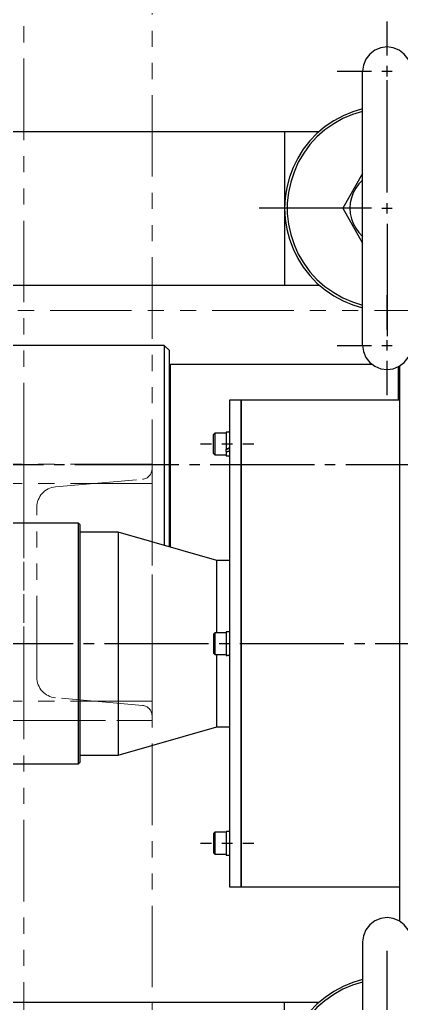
# Model space of a CAD drawing. Header units: millimetres. Extents: x -211 to 45495, y 24 to 52952.
# Drawn here: x 9785.3 to 9934.4, y 40375.1 to 40759.1 of the extents above; entities that cross this region are included whole.
import ezdxf

# ---------------------------------------------------------------- set-up
doc = ezdxf.new("R2010")
doc.units = ezdxf.units.MM
doc.linetypes.add('PHANTOM', pattern=[63.3, 31.8, -6.3, 6.3, -6.3, 6.3, -6.3])
doc.layers.add('Layer2', color=7, linetype='Continuous')

# ---------------------------------------------------------------- blocks, each defined once
blk = doc.blocks.new('BLKF1927')
at = {"layer": 'Layer2', "color": 7, "linetype": 'Continuous', "lineweight": 25}
for p, q in [((9915.38, 40723.17), (9911.59, 40721.62)), ((9919.26, 40724.37), (9915.38, 40723.17)), ((9907.98, 40719.64), (9904.62, 40717.4)), ((9911.59, 40721.62), (9907.98, 40719.64)), ((9901.43, 40714.73), (9898.59, 40711.8)), ((9904.62, 40717.4), (9901.43, 40714.73)), ((9898.59, 40711.8), (9896.09, 40708.53)), ((9896.09, 40708.53), (9893.94, 40705.08)), ((9893.94, 40705.08), (9892.13, 40701.47)), ((9892.13, 40701.47), (9890.67, 40697.59)), ((9890.67, 40697.59), (9889.63, 40693.63)), ((9889.63, 40693.63), (9889.03, 40689.58)), ((9889.03, 40689.58), (9888.77, 40685.54)), ((9888.77, 40685.54), (9889.03, 40681.4)), ((9889.03, 40681.4), (9889.63, 40677.35)), ((9889.63, 40677.35), (9890.67, 40673.39)), ((9890.67, 40673.39), (9892.13, 40669.6)), ((9892.13, 40669.6), (9893.94, 40665.9)), ((9893.94, 40665.9), (9896.09, 40662.46)), ((9896.09, 40662.46), (9898.59, 40659.27)), ((9898.59, 40659.27), (9901.43, 40656.26)), ((9901.43, 40656.26), (9904.62, 40653.67)), ((9904.62, 40653.67), (9907.98, 40651.35)), ((9907.98, 40651.35), (9911.59, 40649.37)), ((9911.59, 40649.37), (9915.38, 40647.82))]:
    blk.add_line(p, q, dxfattribs=at)
blk = doc.blocks.new('BLKF1929')
at = {"layer": 'Layer2', "color": 7, "linetype": 'Continuous', "lineweight": 25}
for p, q in [((9915.3, 40722.13), (9911.51, 40720.5)), ((9919.26, 40723.34), (9915.3, 40722.13)), ((9907.98, 40718.43), (9904.53, 40716.11)), ((9911.51, 40720.5), (9907.98, 40718.43)), ((9904.53, 40716.11), (9901.43, 40713.35)), ((9898.68, 40710.34), (9896.27, 40706.98)), ((9901.43, 40713.35), (9898.68, 40710.34)), ((9896.27, 40706.98), (9894.11, 40703.45)), ((9894.11, 40703.45), (9892.48, 40699.66)), ((9892.48, 40699.66), (9891.18, 40695.7)), ((9891.18, 40695.7), (9890.24, 40691.65)), ((9890.24, 40691.65), (9889.81, 40687.6)), ((9889.81, 40687.6), (9889.81, 40683.47)), ((9889.81, 40683.47), (9890.24, 40679.34)), ((9890.24, 40679.34), (9891.18, 40675.29)), ((9891.18, 40675.29), (9892.48, 40671.33)), ((9892.48, 40671.33), (9894.11, 40667.62)), ((9894.11, 40667.62), (9896.27, 40664.01)), ((9896.27, 40664.01), (9898.68, 40660.73)), ((9898.68, 40660.73), (9901.43, 40657.63)), ((9901.43, 40657.63), (9904.53, 40654.97)), ((9904.53, 40654.97), (9907.98, 40652.55)), ((9907.98, 40652.55), (9911.51, 40650.49)), ((9911.51, 40650.49), (9915.3, 40648.94))]:
    blk.add_line(p, q, dxfattribs=at)
blk = doc.blocks.new('BLKF1932')
at = {"layer": 'Layer2', "color": 7, "linetype": 'Continuous', "lineweight": 25}
for p, q in [((9917.79, 40695.01), (9916.59, 40693.37)), ((9919.26, 40696.47), (9917.79, 40695.01)), ((9915.56, 40691.56), (9914.87, 40689.58)), ((9916.59, 40693.37), (9915.56, 40691.56)), ((9914.44, 40687.6), (9914.26, 40685.54)), ((9914.87, 40689.58), (9914.44, 40687.6)), ((9914.26, 40685.54), (9914.44, 40683.47)), ((9914.44, 40683.47), (9914.87, 40681.4)), ((9914.87, 40681.4), (9915.56, 40679.51)), ((9915.56, 40679.51), (9916.59, 40677.7)), ((9916.59, 40677.7), (9917.79, 40675.98))]:
    blk.add_line(p, q, dxfattribs=at)
blk = doc.blocks.new('BLKF1933')
at = {"layer": 'Layer2', "color": 7, "linetype": 'Continuous', "lineweight": 25}
for p, q in [((9922.1, 40745.73), (9920.55, 40743.75)), ((9923.99, 40747.19), (9922.1, 40745.73)), ((9926.32, 40748.14), (9923.99, 40747.19)), ((9928.82, 40748.49), (9926.32, 40748.14)), ((9931.23, 40748.14), (9928.82, 40748.49)), ((9933.55, 40747.19), (9931.23, 40748.14)), ((9935.53, 40745.73), (9933.55, 40747.19)), ((9937, 40743.75), (9935.53, 40745.73)), ((9920.55, 40743.75), (9919.6, 40741.42)), ((9937.94, 40741.42), (9937, 40743.75)), ((9938.29, 40739.01), (9937.94, 40741.42))]:
    blk.add_line(p, q, dxfattribs=at)
blk = doc.blocks.new('BLKF1934')
at = {"layer": 'Layer2', "color": 7, "linetype": 'Continuous', "lineweight": 25}
for p, q in [((9919.26, 40631.97), (9919.6, 40629.56)), ((9937.94, 40629.56), (9938.29, 40631.97)), ((9919.6, 40629.56), (9920.55, 40627.24)), ((9920.55, 40627.24), (9922.1, 40625.26)), ((9935.53, 40625.26), (9937, 40627.24)), ((9937, 40627.24), (9937.94, 40629.56)), ((9922.1, 40625.26), (9923.99, 40623.79)), ((9923.99, 40623.79), (9926.32, 40622.84)), ((9926.32, 40622.84), (9928.82, 40622.5)), ((9928.82, 40622.5), (9931.23, 40622.84)), ((9931.23, 40622.84), (9933.55, 40623.79)), ((9933.55, 40623.79), (9935.53, 40625.26))]:
    blk.add_line(p, q, dxfattribs=at)
blk = doc.blocks.new('BLKF1935')
at = {"layer": 'Layer2', "color": 7, "linetype": 'Continuous', "lineweight": 25}
for p, q in [((9919.26, 40384.39), (9915.38, 40383.19)), ((9911.59, 40381.64), (9907.98, 40379.66)), ((9915.38, 40383.19), (9911.59, 40381.64)), ((9904.62, 40377.33), (9901.43, 40374.75)), ((9907.98, 40379.66), (9904.62, 40377.33)), ((9901.43, 40374.75), (9898.59, 40371.82)), ((9896.09, 40368.55), (9893.94, 40365.1)), ((9898.59, 40371.82), (9896.09, 40368.55)), ((9893.94, 40365.1), (9892.13, 40361.4)), ((9892.13, 40361.4), (9890.67, 40357.61)), ((9890.67, 40357.61), (9889.63, 40353.65)), ((9889.63, 40353.65), (9889.03, 40349.6)), ((9889.03, 40349.6), (9888.77, 40345.56)), ((9888.77, 40345.56), (9889.03, 40341.42)), ((9889.03, 40341.42), (9889.63, 40337.38)), ((9889.63, 40337.38), (9890.67, 40333.41)), ((9890.67, 40333.41), (9892.13, 40329.63)), ((9892.13, 40329.63), (9893.94, 40325.92)), ((9893.94, 40325.92), (9896.09, 40322.48)), ((9896.09, 40322.48), (9898.59, 40319.21)), ((9898.59, 40319.21), (9901.43, 40316.28)), ((9901.43, 40316.28), (9904.62, 40313.69)), ((9904.62, 40313.69), (9907.98, 40311.37)), ((9907.98, 40311.37), (9911.59, 40309.39)), ((9911.59, 40309.39), (9915.38, 40307.84))]:
    blk.add_line(p, q, dxfattribs=at)
blk = doc.blocks.new('BLKF1937')
at = {"layer": 'Layer2', "color": 7, "linetype": 'Continuous', "lineweight": 25}
for p, q in [((9911.51, 40380.52), (9907.98, 40378.45)), ((9915.3, 40382.16), (9911.51, 40380.52)), ((9919.26, 40383.36), (9915.3, 40382.16)), ((9907.98, 40378.45), (9904.53, 40376.04)), ((9901.43, 40373.37), (9898.68, 40370.27)), ((9904.53, 40376.04), (9901.43, 40373.37)), ((9898.68, 40370.27), (9896.27, 40367)), ((9896.27, 40367), (9894.11, 40363.38)), ((9894.11, 40363.38), (9892.48, 40359.68)), ((9892.48, 40359.68), (9891.18, 40355.72)), ((9891.18, 40355.72), (9890.24, 40351.67)), ((9890.24, 40351.67), (9889.81, 40347.54)), ((9889.81, 40347.54), (9889.81, 40343.49)), ((9889.81, 40343.49), (9890.24, 40339.36)), ((9890.24, 40339.36), (9891.18, 40335.31)), ((9891.18, 40335.31), (9892.48, 40331.35)), ((9892.48, 40331.35), (9894.11, 40327.65)), ((9894.11, 40327.65), (9896.27, 40324.03)), ((9896.27, 40324.03), (9898.68, 40320.76)), ((9898.68, 40320.76), (9901.43, 40317.66)), ((9901.43, 40317.66), (9904.53, 40314.99)), ((9904.53, 40314.99), (9907.98, 40312.58)), ((9907.98, 40312.58), (9911.51, 40310.51)), ((9911.51, 40310.51), (9915.3, 40308.87))]:
    blk.add_line(p, q, dxfattribs=at)
blk = doc.blocks.new('BLKF1942')
at = {"layer": 'Layer2', "color": 7, "linetype": 'Continuous', "lineweight": 25}
for p, q in [((9923.99, 40407.21), (9922.1, 40405.75)), ((9926.32, 40408.16), (9923.99, 40407.21)), ((9928.82, 40408.51), (9926.32, 40408.16)), ((9931.23, 40408.16), (9928.82, 40408.51)), ((9933.55, 40407.21), (9931.23, 40408.16)), ((9935.53, 40405.75), (9933.55, 40407.21)), ((9920.55, 40403.77), (9919.6, 40401.45)), ((9922.1, 40405.75), (9920.55, 40403.77)), ((9937, 40403.77), (9935.53, 40405.75)), ((9937.94, 40401.45), (9937, 40403.77)), ((9919.6, 40401.45), (9919.26, 40399.03)), ((9938.29, 40399.03), (9937.94, 40401.45))]:
    blk.add_line(p, q, dxfattribs=at)
blk = doc.blocks.new('BLKF2291')
at = {"layer": 'Layer2', "color": 7, "linetype": 'Continuous', "lineweight": 25}
for p, q in [((9865.95, 40590.38), (9866.13, 40590.38)), ((9866.13, 40590.38), (9866.21, 40590.47)), ((9866.21, 40590.47), (9866.3, 40590.47)), ((9866.3, 40590.47), (9866.38, 40590.55)), ((9866.38, 40590.55), (9866.56, 40590.55)), ((9866.56, 40590.55), (9866.64, 40590.64)), ((9866.64, 40590.64), (9866.73, 40590.64)), ((9866.73, 40590.64), (9866.81, 40590.72)), ((9866.81, 40590.72), (9866.99, 40590.72)), ((9866.99, 40590.72), (9867.07, 40590.81)), ((9867.07, 40590.81), (9867.16, 40590.81))]:
    blk.add_line(p, q, dxfattribs=at)
blk = doc.blocks.new('BLKF2292')
at = {"layer": 'Layer2', "color": 7, "linetype": 'Continuous', "lineweight": 25}
for p, q in [((9865.95, 40591.41), (9866.13, 40591.5)), ((9866.13, 40591.5), (9866.21, 40591.5)), ((9866.21, 40591.5), (9866.3, 40591.59)), ((9866.3, 40591.59), (9866.38, 40591.67)), ((9866.38, 40591.67), (9866.56, 40591.67)), ((9866.56, 40591.67), (9866.64, 40591.76)), ((9866.64, 40591.76), (9866.73, 40591.76)), ((9866.73, 40591.76), (9866.81, 40591.84)), ((9866.81, 40591.84), (9866.99, 40591.93)), ((9866.99, 40591.93), (9867.07, 40591.93)), ((9867.07, 40591.93), (9867.16, 40592.02))]:
    blk.add_line(p, q, dxfattribs=at)
blk = doc.blocks.new('BLKF2293')
at = {"layer": 'Layer2', "color": 7, "linetype": 'Continuous', "lineweight": 25}
for p, q in [((9865.95, 40591.41), (9866.13, 40591.5)), ((9866.13, 40591.5), (9866.3, 40591.5)), ((9866.3, 40591.5), (9866.38, 40591.59)), ((9866.38, 40591.59), (9866.56, 40591.59)), ((9866.56, 40591.59), (9866.64, 40591.67)), ((9866.64, 40591.67), (9866.73, 40591.67)), ((9866.73, 40591.67), (9866.81, 40591.76)), ((9866.81, 40591.76), (9866.99, 40591.76)), ((9866.99, 40591.76), (9867.07, 40591.84)), ((9867.07, 40591.84), (9867.16, 40591.84))]:
    blk.add_line(p, q, dxfattribs=at)
blk = doc.blocks.new('BLKF1660')
at = {"layer": 'Layer2', "color": 7, "linetype": 'Continuous', "lineweight": 25}
for p, q in [((9928.82, 40745.13), (9928.82, 40758.47)), ((9919.6, 40741.42), (9919.26, 40739.01)), ((9928.82, 40736.95), (9928.82, 40741.08)), ((9909.27, 40739.01), (9922.7, 40739.01)), ((9919.26, 40631.97), (9919.26, 40739.01)), ((9926.75, 40739.01), (9930.8, 40739.01)), ((9928.82, 40691.65), (9928.82, 40735.48)), ((9928.82, 40719.46), (9928.82, 40732.9)), ((9718.78, 40715.5), (9902.29, 40715.5)), ((9888.77, 40715.5), (9888.77, 40655.48)), ((9919.26, 40699.06), (9911.51, 40685.54)), ((9928.82, 40683.47), (9928.82, 40687.52)), ((9922.7, 40685.54), (9878.78, 40685.54)), ((9911.51, 40685.54), (9919.26, 40671.93)), ((9926.75, 40685.54), (9930.8, 40685.54)), ((9917.79, 40675.98), (9919.26, 40674.51)), ((9928.82, 40679.42), (9928.82, 40635.5)), ((9728.77, 40655.48), (9902.29, 40655.48)), ((9915.3, 40648.94), (9919.26, 40647.65)), ((9928.82, 40638.09), (9928.82, 40651.52)), ((9915.38, 40647.82), (9919.26, 40646.61)), ((9928.82, 40629.99), (9928.82, 40634.04)), ((9841.76, 40631.97), (9716.29, 40631.97)), ((9843.82, 40629.99), (9841.76, 40631.97)), ((9841.76, 40631.97), (9841.76, 40553.87)), ((9843.82, 40553.26), (9843.82, 40629.99)), ((9909.27, 40631.97), (9922.7, 40631.97)), ((9926.75, 40631.97), (9930.8, 40631.97)), ((9928.82, 40612.51), (9928.82, 40625.94)), ((9844.25, 40624.48), (9843.82, 40624.05)), ((9844.25, 40553.18), (9844.25, 40624.48)), ((9922.96, 40624.48), (9844.25, 40624.48)), ((9933.29, 40610.53), (9933.29, 40623.62)), ((9933.81, 40407.13), (9933.81, 40623.96)), ((9871.81, 40610.53), (9867.25, 40610.53)), ((9867.25, 40610.53), (9867.25, 40420.48)), ((9871.81, 40420.48), (9871.81, 40610.53)), ((9933.81, 40610.53), (9871.81, 40610.53)), ((9871.81, 40610.53), (9871.81, 40420.48)), ((9861.48, 40597.7), (9860.96, 40597.18)), ((9860.96, 40589.69), (9860.96, 40597.18)), ((9861.48, 40597.7), (9861.48, 40589.17)), ((9865.95, 40597.7), (9861.48, 40597.7)), ((9865.95, 40598.04), (9865.95, 40591.41)), ((9867.25, 40598.04), (9865.95, 40598.04)), ((9855.96, 40593.48), (9860.27, 40593.48)), ((9864.32, 40593.48), (9868.45, 40593.48)), ((9865.95, 40590.55), (9865.95, 40591.41)), ((9867.16, 40592.02), (9867.25, 40592.02)), ((9867.16, 40591.84), (9867.25, 40591.93)), ((9872.5, 40593.48), (9876.8, 40593.48)), ((9860.96, 40589.69), (9861.48, 40589.17)), ((9861.48, 40589.17), (9865.95, 40589.17)), ((9865.95, 40590.55), (9865.95, 40588.83)), ((9865.95, 40588.83), (9867.25, 40588.83)), ((9867.16, 40590.81), (9867.25, 40590.9)), ((9754, 40585.47), (9794.65, 40585.47)), ((9798.78, 40585.47), (9802.83, 40585.47)), ((9806.88, 40585.47), (9847.52, 40585.47)), ((9851.66, 40585.47), (9855.71, 40585.47)), ((9859.75, 40585.47), (9900.49, 40585.47)), ((9904.53, 40585.47), (9908.58, 40585.47)), ((9912.63, 40585.47), (9953.36, 40585.47)), ((9808.26, 40562.48), (9773.81, 40562.48)), ((9808.26, 40468.53), (9808.26, 40562.48)), ((9808.77, 40562.05), (9808.26, 40562.48)), ((9808.77, 40562.05), (9808.77, 40469.04)), ((9823.76, 40559.03), (9808.77, 40559.03)), ((9823.76, 40559.03), (9823.76, 40471.97)), ((9862.25, 40548.01), (9823.76, 40559.03)), ((9862.25, 40519.77), (9862.25, 40548.01)), ((9867.25, 40548.01), (9862.25, 40548.01)), ((9861.48, 40519.77), (9860.96, 40519.25)), ((9860.96, 40519.25), (9860.96, 40511.76)), ((9861.48, 40519.77), (9861.48, 40511.24)), ((9865.95, 40519.77), (9861.48, 40519.77)), ((9865.95, 40520.11), (9865.95, 40510.9)), ((9867.25, 40520.11), (9865.95, 40520.11)), ((9765.54, 40515.55), (9806.19, 40515.55)), ((9810.24, 40515.55), (9814.37, 40515.55)), ((9818.42, 40515.55), (9859.06, 40515.55)), ((9863.2, 40515.55), (9867.25, 40515.55)), ((9871.29, 40515.55), (9911.94, 40515.55)), ((9916.07, 40515.55), (9920.12, 40515.55)), ((9924.17, 40515.55), (9964.9, 40515.55)), ((9860.96, 40511.76), (9861.48, 40511.24)), ((9861.48, 40511.24), (9865.95, 40511.24)), ((9862.25, 40483), (9862.25, 40511.24)), ((9865.95, 40510.9), (9866.3, 40510.9)), ((9866.3, 40510.9), (9866.38, 40510.98)), ((9866.38, 40510.98), (9867.25, 40510.98)), ((9866.64, 40510.98), (9866.9, 40510.98)), ((9866.9, 40510.98), (9866.99, 40510.9)), ((9866.99, 40510.9), (9867.25, 40510.9)), ((9823.76, 40471.97), (9862.25, 40483)), ((9862.25, 40483), (9867.25, 40483)), ((9773.81, 40468.53), (9808.26, 40468.53)), ((9808.26, 40468.53), (9808.77, 40469.04)), ((9808.77, 40471.97), (9823.76, 40471.97)), ((9861.48, 40441.83), (9860.96, 40441.32)), ((9861.48, 40441.83), (9861.48, 40433.31)), ((9865.95, 40441.83), (9861.48, 40441.83)), ((9865.95, 40442.18), (9865.95, 40432.96)), ((9867.25, 40442.18), (9865.95, 40442.18)), ((9855.96, 40437.61), (9860.27, 40437.61)), ((9860.96, 40441.32), (9860.96, 40433.82)), ((9864.32, 40437.61), (9868.45, 40437.61)), ((9872.5, 40437.61), (9876.8, 40437.61)), ((9860.96, 40433.82), (9861.48, 40433.31)), ((9861.48, 40433.31), (9865.95, 40433.31)), ((9865.95, 40432.96), (9867.25, 40432.96)), ((9867.25, 40420.48), (9871.81, 40420.48)), ((9871.81, 40420.48), (9933.81, 40420.48)), ((9919.26, 40399.03), (9919.26, 40291.99)), ((9928.82, 40351.59), (9928.82, 40395.5)), ((9728.77, 40375.52), (9902.29, 40375.52)), ((9888.77, 40315.5), (9888.77, 40375.52))]:
    blk.add_line(p, q, dxfattribs=at)
for name in ['BLKF1933', 'BLKF1927', 'BLKF1929', 'BLKF1932', 'BLKF1934', 'BLKF2292', 'BLKF2293', 'BLKF2291', 'BLKF1942', 'BLKF1935', 'BLKF1937']:
    blk.add_blockref(name, (0, 0), dxfattribs=at)
blk = doc.blocks.new('BLKF2423')
at = {"layer": 'Layer2', "color": 2, "linetype": 'PHANTOM', "lineweight": 13}
for p, q in [((9836.99, 38735.55), (9836.99, 42061.44)), ((9786.99, 40585.55), (9786.99, 41782.55)), ((9836.99, 40585.55), (8683.79, 40585.55)), ((9786.99, 40485.55), (9786.99, 40585.55)), ((9786.99, 40585.55), (9786.99, 40485.55)), ((9836.99, 40585.55), (9786.99, 40585.55)), ((9836.99, 40485.55), (9836.99, 40585.55)), ((9836.99, 40583.68), (9836.99, 40585.55)), ((9799.29, 40576.72), (9833.34, 40579.7)), ((9836.99, 40578.05), (8683.79, 40578.05)), ((9791.99, 40502.35), (9791.99, 40568.75)), ((9836.99, 40493.05), (8683.79, 40493.05)), ((9833.34, 40491.4), (9799.29, 40494.38)), ((8683.79, 40485.55), (9836.99, 40485.55)), ((9786.99, 40485.55), (9836.99, 40485.55)), ((9786.99, 39085.55), (9786.99, 40485.55)), ((9836.99, 40485.55), (9836.99, 40487.41))]:
    blk.add_line(p, q, dxfattribs=at)
for centre, radius, start, end in [((9832.99, 40583.68), 4, 275, 0), ((9799.99, 40568.75), 8, 95, 180), ((9799.99, 40502.35), 8, 180, 265), ((9832.99, 40487.41), 4, 0, 85)]:
    blk.add_arc(centre, radius, start, end, dxfattribs=at)
blk = doc.blocks.new('BLKF2458')
at = {"layer": 'Layer2', "color": 7, "linetype": 'PHANTOM', "lineweight": 13}
blk.add_line((10651.94, 40645.55), (7088.79, 40645.55), dxfattribs=at)

msp = doc.modelspace()

# ---------------------------------------------------------------- block references
at = {"layer": 'Layer2', "color": 2, "linetype": 'PHANTOM', "lineweight": 13}
msp.add_blockref('BLKF2423', (0, 0), dxfattribs=at)
at = {"layer": 'Layer2', "color": 7, "linetype": 'PHANTOM', "lineweight": 13}
msp.add_blockref('BLKF2458', (0, 0), dxfattribs=at)
at = {"layer": 'Layer2', "color": 7, "linetype": 'Continuous', "lineweight": 25}
msp.add_blockref('BLKF1660', (0, 0), dxfattribs=at)

doc.saveas('drawing.dxf')
